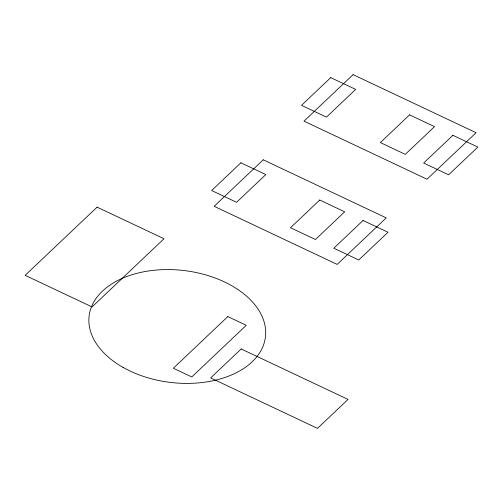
<?xml version="1.0" encoding="UTF-8"?>
<svg xmlns="http://www.w3.org/2000/svg" width="503" height="503" viewBox="0 0 503 503"><rect width="100%" height="100%" fill="white"/><g stroke="black" fill="none" stroke-linecap="round" stroke-linejoin="round"><path stroke-width="0.75" d="M97.092 207.148L25.15 275.336L92.062 306.931L164.003 238.743L97.092 207.148M240.887 162.796L211.644 190.511L236.586 202.288L265.829 174.572L240.887 162.796M330.741 77.625L301.498 105.341L326.441 117.117L355.684 89.402L330.741 77.625M263.226 159.803L214.159 206.312L337.161 264.396L386.235 217.881L263.226 159.803M353.081 74.633L304.007 121.148L427.016 179.225L476.083 132.717L353.081 74.633M319.738 200.024L290.495 227.74L315.438 239.516L344.681 211.801L319.738 200.024M409.593 114.86L380.35 142.575L405.292 154.352L434.535 126.637L409.593 114.86M227.815 316.594L173.334 368.234L191.775 376.942L246.256 325.303L227.815 316.594M363.059 220.477L333.816 248.193L358.752 259.976L387.995 232.254L363.059 220.477M452.907 135.313L423.664 163.029L448.607 174.805L477.85 147.09L452.907 135.313M241.189 348.969L210.644 377.916L317.487 428.367L348.032 399.42L241.189 348.969M123.04 367.385A88.779 56.349 6.7 0 0 264.874 340.317A88.779 56.349 6.7 0 0 143.94 271.758A88.779 56.349 6.7 0 0 123.04 367.385"/></g></svg>
